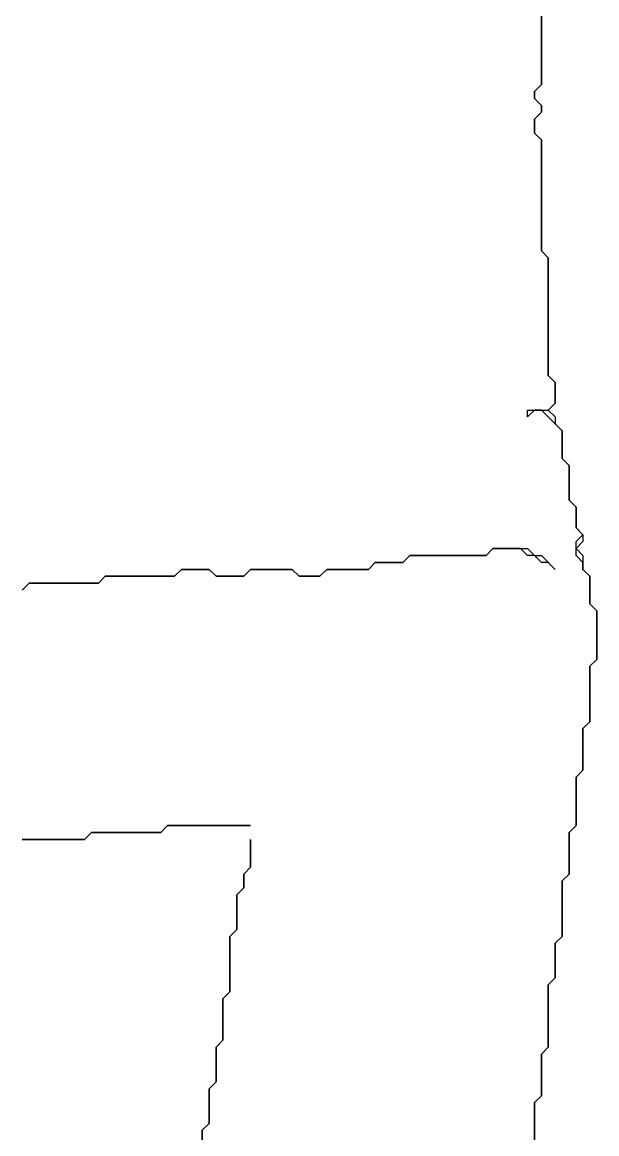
# Model space of a CAD drawing. Header units: metres. Extents: x 0 to 898, y 0 to 1598.
# Drawn here: x 0 to 83, y 906.5 to 1067 of the extents above; entities that cross this region are included whole.
import ezdxf

# ---------------------------------------------------------------- set-up
doc = ezdxf.new("R2010")
doc.units = ezdxf.units.M

msp = doc.modelspace()

# ---------------------------------------------------------------- linework, layer by layer
for p, q in [((75, 1058), (75, 1088)), ((75, 1088), (75, 1058)), ((74, 1057), (75, 1058)), ((75, 1058), (74, 1057)), ((74, 1056), (74, 1057)), ((74, 1057), (74, 1056)), ((75, 1055), (74, 1056)), ((74, 1056), (75, 1055)), ((75, 1054), (75, 1055)), ((75, 1055), (75, 1054)), ((74, 1053), (75, 1054)), ((75, 1054), (74, 1053)), ((74, 1051), (74, 1053)), ((74, 1053), (74, 1051)), ((75, 1050), (74, 1051)), ((74, 1051), (75, 1050)), ((75, 1034), (75, 1050)), ((75, 1050), (75, 1034)), ((76, 1033), (75, 1034)), ((75, 1034), (76, 1033)), ((76, 1016), (76, 1033)), ((76, 1033), (76, 1016)), ((77, 1015), (76, 1016)), ((76, 1016), (77, 1015)), ((77, 1012), (77, 1015)), ((77, 1015), (77, 1012)), ((76, 1011), (77, 1012)), ((77, 1012), (76, 1011)), ((74, 1011), (73, 1010)), ((73, 1010), (73, 1011)), ((73, 1011), (76, 1011)), ((75, 1011), (74, 1011)), ((78, 1008), (75, 1011)), ((76, 1011), (77, 1010)), ((77, 1010), (77, 1009)), ((77, 1009), (78, 1008)), ((78, 1004), (78, 1008)), ((78, 1008), (78, 1004)), ((79, 1003), (78, 1004)), ((78, 1004), (79, 1003)), ((79, 998), (79, 1003)), ((79, 1003), (79, 998)), ((80, 997), (79, 998)), ((79, 998), (80, 997)), ((80, 994), (80, 997)), ((80, 997), (80, 994)), ((81, 993), (80, 994)), ((80, 994), (81, 993)), ((80, 992), (81, 993)), ((80, 990), (80, 992)), ((81, 992), (80, 991)), ((81, 993), (81, 992)), ((67, 990), (68, 991)), ((68, 991), (67, 990)), ((68, 991), (73, 991)), ((72, 991), (68, 991)), ((73, 990), (72, 991)), ((73, 991), (74, 990)), ((80, 991), (81, 990)), ((50, 988), (51, 989)), ((51, 989), (50, 988)), ((51, 989), (55, 989)), ((55, 989), (51, 989)), ((55, 989), (56, 990)), ((56, 990), (55, 989)), ((56, 990), (67, 990)), ((67, 990), (56, 990)), ((74, 990), (73, 990)), ((74, 990), (75, 990)), ((75, 989), (74, 990)), ((75, 990), (77, 988)), ((76, 989), (75, 989)), ((77, 988), (76, 989)), ((81, 989), (80, 990)), ((81, 990), (81, 988)), ((81, 988), (81, 989)), ((22, 987), (23, 988)), ((23, 988), (22, 987)), ((23, 988), (27, 988)), ((27, 988), (23, 988)), ((27, 988), (28, 987)), ((28, 987), (27, 988)), ((32, 987), (33, 988)), ((33, 988), (32, 987)), ((33, 988), (39, 988)), ((39, 988), (33, 988)), ((39, 988), (40, 987)), ((40, 987), (39, 988)), ((43, 987), (44, 988)), ((44, 988), (43, 987)), ((44, 988), (50, 988)), ((50, 988), (44, 988)), ((82, 987), (81, 988)), ((81, 988), (82, 987)), ((0, 985), (1, 986)), ((1, 986), (0, 985)), ((1, 986), (11, 986)), ((11, 986), (1, 986)), ((11, 986), (12, 987)), ((12, 987), (11, 986)), ((12, 987), (22, 987)), ((22, 987), (12, 987)), ((28, 987), (32, 987)), ((32, 987), (28, 987)), ((40, 987), (43, 987)), ((43, 987), (40, 987)), ((82, 983), (82, 987)), ((82, 987), (82, 983)), ((83, 982), (82, 983)), ((82, 983), (83, 982)), ((83, 975), (83, 982)), ((83, 982), (83, 975)), ((82, 974), (83, 975)), ((83, 975), (82, 974)), ((82, 966), (82, 974)), ((82, 974), (82, 966)), ((81, 965), (82, 966)), ((82, 966), (81, 965)), ((81, 959), (81, 965)), ((81, 965), (81, 959)), ((80, 958), (81, 959)), ((81, 959), (80, 958)), ((80, 951), (80, 958)), ((80, 958), (80, 951)), ((20, 950), (21, 951)), ((21, 951), (20, 950)), ((21, 951), (33, 951)), ((33, 951), (21, 951)), ((79, 950), (80, 951)), ((80, 951), (79, 950)), ((0, 949), (9, 949)), ((9, 949), (0, 949)), ((9, 949), (10, 950)), ((10, 950), (9, 949)), ((10, 950), (20, 950)), ((20, 950), (10, 950)), ((33, 945), (33, 949)), ((33, 949), (33, 945)), ((79, 944), (79, 950)), ((79, 950), (79, 944)), ((32, 944), (33, 945)), ((33, 945), (32, 944)), ((32, 942), (32, 944)), ((32, 944), (32, 942)), ((78, 943), (79, 944)), ((79, 944), (78, 943)), ((78, 935), (78, 943)), ((78, 943), (78, 935)), ((31, 941), (32, 942)), ((32, 942), (31, 941)), ((31, 936), (31, 941)), ((31, 941), (31, 936)), ((30, 935), (31, 936)), ((31, 936), (30, 935)), ((30, 927), (30, 935)), ((30, 935), (30, 927)), ((77, 934), (78, 935)), ((78, 935), (77, 934)), ((77, 929), (77, 934)), ((77, 934), (77, 929)), ((76, 928), (77, 929)), ((77, 929), (76, 928)), ((76, 919), (76, 928)), ((76, 928), (76, 919)), ((29, 926), (30, 927)), ((30, 927), (29, 926)), ((29, 920), (29, 926)), ((29, 926), (29, 920)), ((28, 919), (29, 920)), ((29, 920), (28, 919)), ((28, 914), (28, 919)), ((28, 919), (28, 914)), ((75, 918), (76, 919)), ((76, 919), (75, 918)), ((75, 912), (75, 918)), ((75, 918), (75, 912)), ((27, 913), (28, 914)), ((28, 914), (27, 913)), ((27, 908), (27, 913)), ((27, 913), (27, 908)), ((74, 911), (75, 912)), ((75, 912), (74, 911)), ((74, 904), (74, 911)), ((74, 911), (74, 904)), ((26, 907), (27, 908)), ((27, 908), (26, 907)), ((26, 900), (26, 907)), ((26, 907), (26, 900))]:
    msp.add_line(p, q)

doc.saveas('drawing.dxf')
